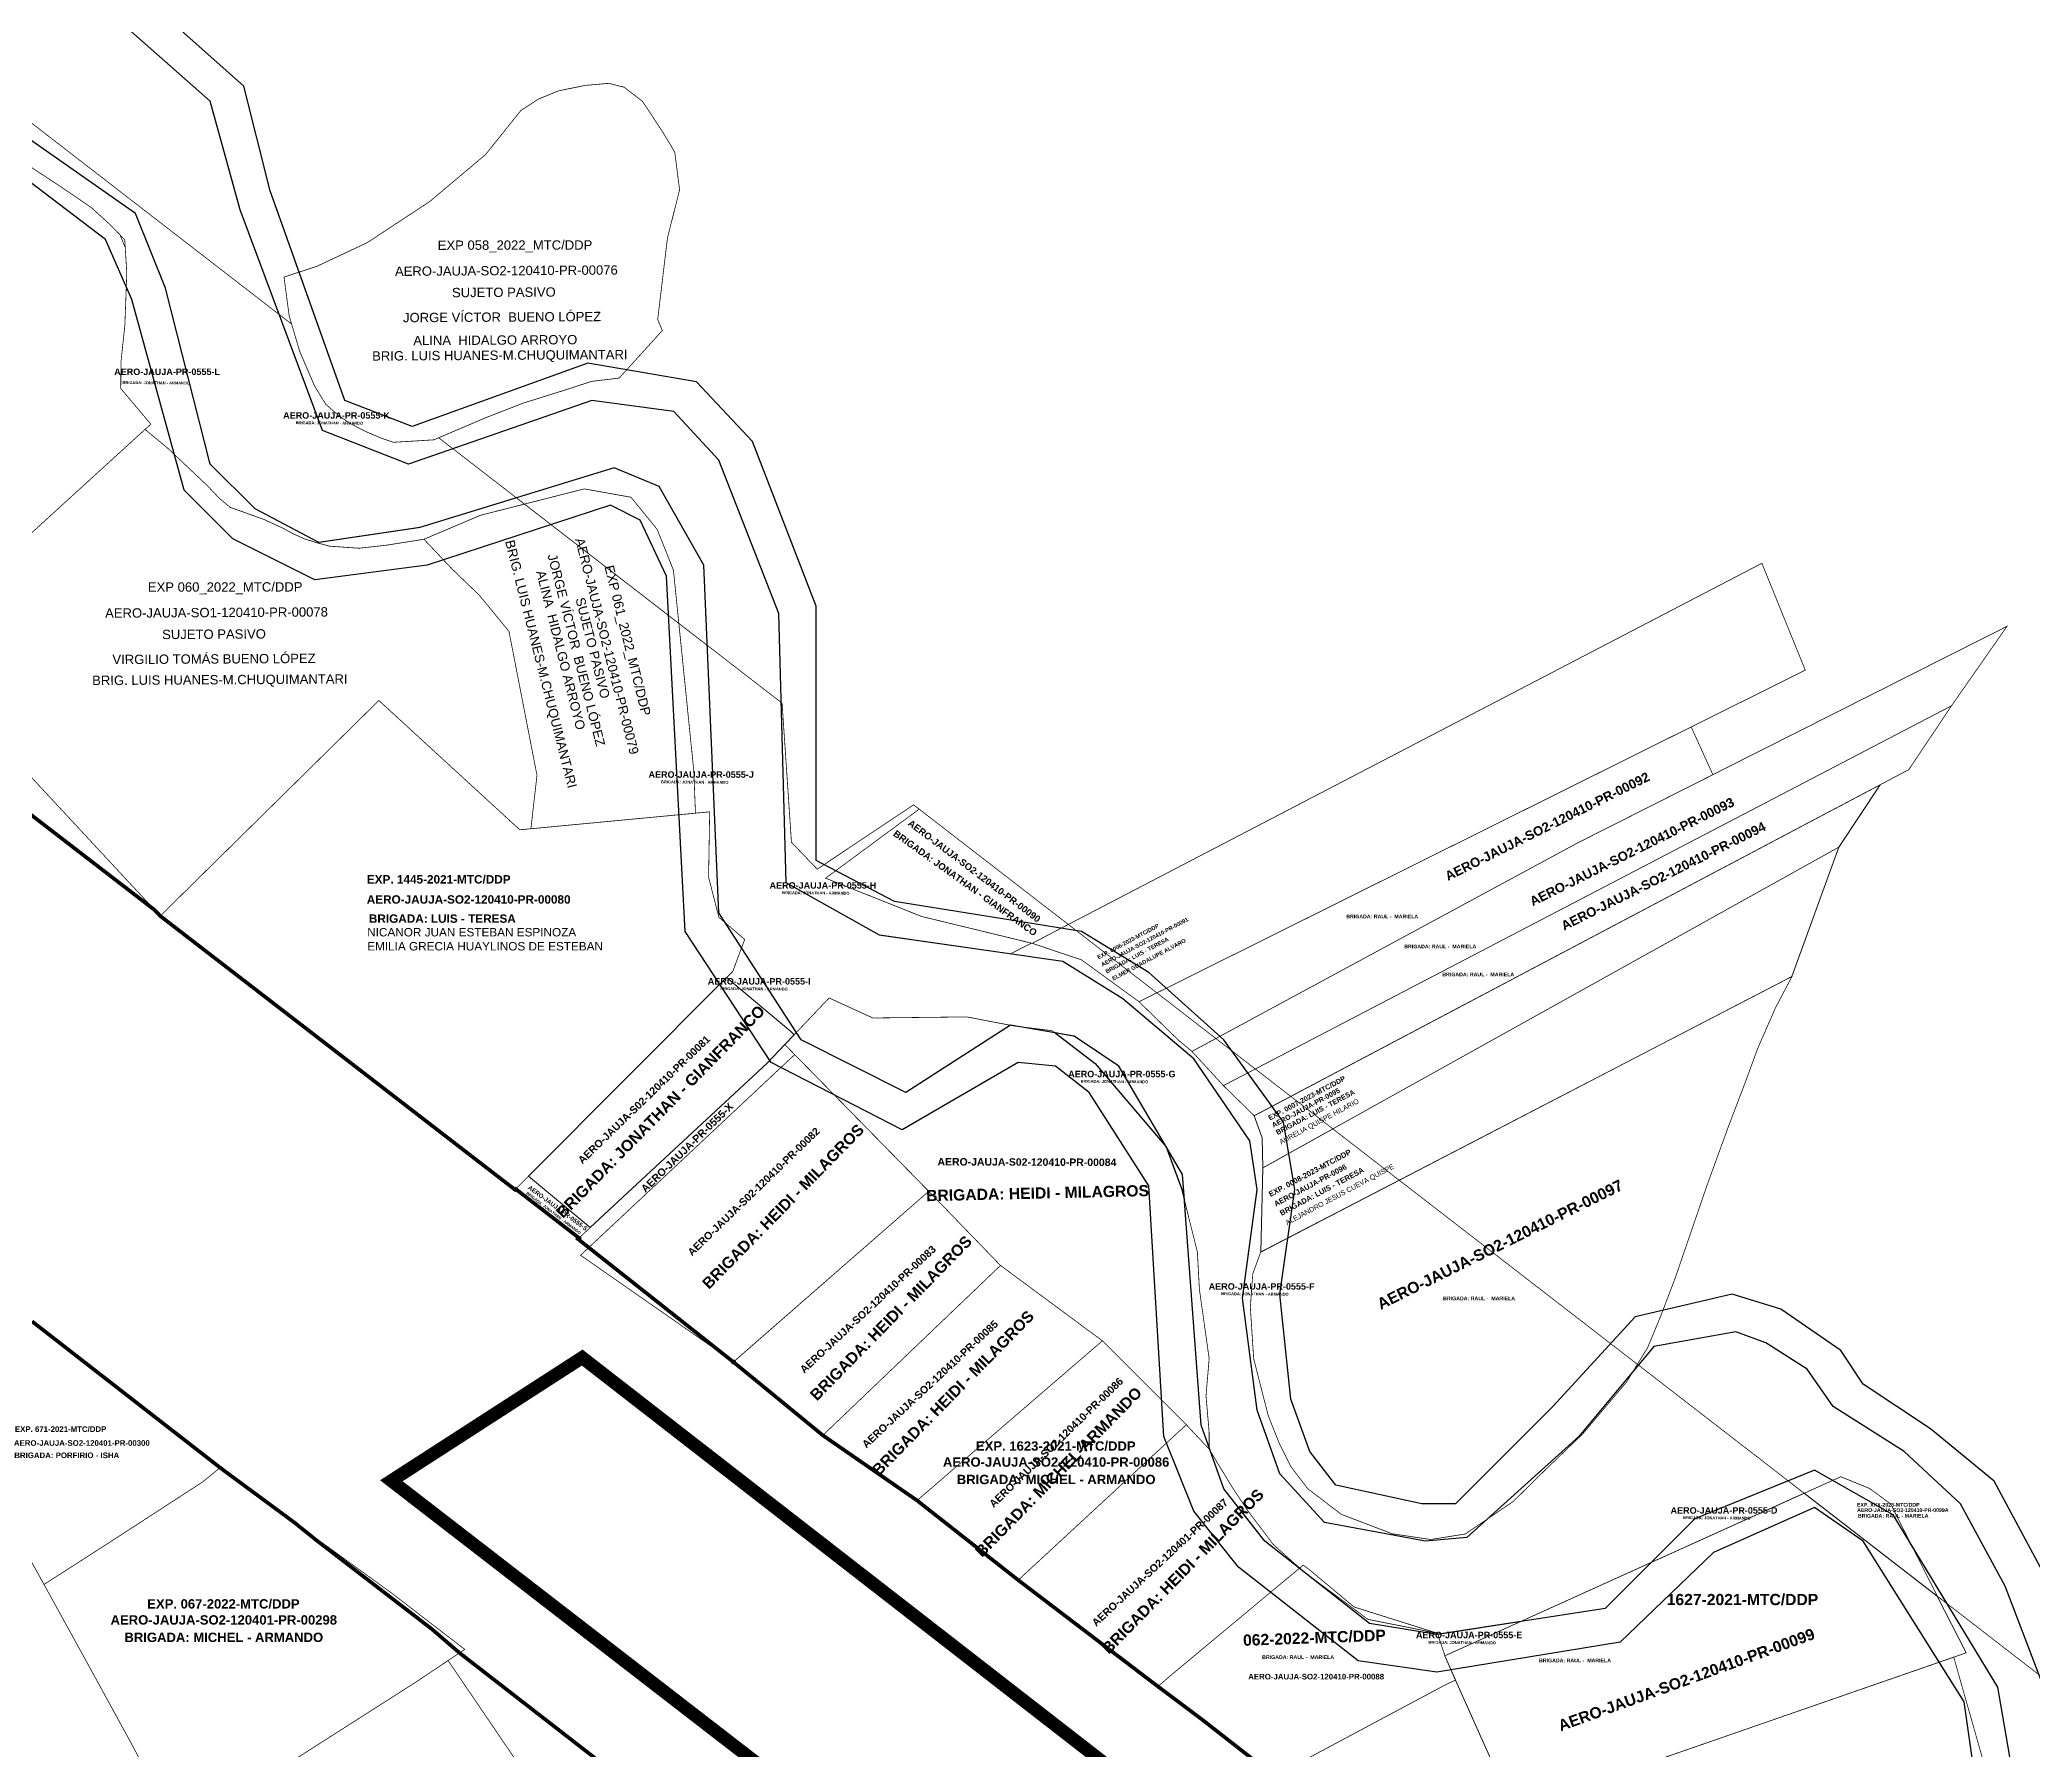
# Model space of a CAD drawing. Header units: metres. Extents: x 91 to 896469, y 125 to 17394210.
# Drawn here: x 447721 to 448254, y 8697722 to 8698179 of the extents above; entities that cross this region are included whole.
import ezdxf
from ezdxf.enums import TextEntityAlignment as Align

# ---------------------------------------------------------------- set-up
doc = ezdxf.new("R2010")
doc.units = ezdxf.units.M
doc.header["$MEASUREMENT"] = 0
doc.linetypes.add('DASHDOT2', pattern=[0.5, 0.25, -0.125, 0, -0.125])
for name, color, linetype, lineweight, true_color in [('AJ_BASE_SUNARP', 7, 'Continuous', 9, 0xc0fcce), ('PREDIO DEFINIDO ( EN PROCESO)', 7, 'Continuous', 30, 0xe0e000), ('PREDIOS NANCY B', 7, 'Continuous', 9, 0xcd8966)]:
    doc.layers.add(name, color=color, linetype=linetype, lineweight=lineweight, true_color=true_color)
for name, color, linetype in [('CODIGO', 7, 'Continuous'), ('EXPEDIENTE', 150, 'Continuous'), ('EXPEDIENTES', 5, 'Continuous'), ('FAJA DERECHA', 6, 'Continuous'), ('FAJA IZQUIERDA', 6, 'Continuous'), ('ortofoto 2025', 7, 'Continuous'), ('PREDIOS ADQUIRIDOS_PRO', 7, 'Continuous'), ('PREDIOS CON RM', 7, 'Continuous'), ('RIBERA IZQUIERDA', 5, 'Continuous'), ('SECTOR 1', 7, 'Continuous')]:
    doc.layers.add(name, color=color, linetype=linetype)
doc.layers.add('PREDIO ADQUIRIDO ( CON RM)', color=3, linetype='Continuous', lineweight=30)
doc.styles.add('SANSSERIFBOLD', font='sasb____.pfb')
doc.styles.get("Standard").update_dxf_attribs({"font": 'arial.ttf'})
doc.styles.add('VERTICES', font='sanssb__.ttf')

msp = doc.modelspace()

# ---------------------------------------------------------------- linework, layer by layer
at = {"color": 4, "linetype": 'DASHDOT2', "ltscale": 50}
for points in [[(447376.7, 8698236.83), (447462.04, 8698170.77), (447509.54, 8698134.12), (447542.56, 8698108.55), (447674.36, 8698006.66), (447752.19, 8697946.7), (447753.62, 8697945.16), (447848.5, 8697871.97), (447848.68, 8697872.15), (447865.61, 8697859.06), (447865.32, 8697858.79), (447868.22, 8697856.5), (447906.89, 8697825.9), (447930.81, 8697806.29), (447956.01, 8697788.87), (447983.06, 8697767.58), (448020.43, 8697739.13), (448032.31, 8697730.23), (448136.88, 8697648.53), (448137.61, 8697648.84), (448355.23, 8697480.65), (448383.74, 8697458.74), (448616.42, 8697278.9)], [(448324.17, 8697369.19), (448136.47, 8697514.16), (448039.1, 8697589.77), (447906.38, 8697692.04), (447904.1, 8697693.79), (447870.76, 8697719.32), (447833.65, 8697748.12), (447826.24, 8697754.5), (447826.24, 8697754.5), (447795.4, 8697778.23), (447789.53, 8697782.95), (447769.64, 8697797.63), (447769.65, 8697797.64), (447719.36, 8697836.75)]]:
    msp.add_lwpolyline(points, dxfattribs=at)
at = {"color": 8, "lineweight": 0, "ltscale": 10}
msp.add_lwpolyline([(448046.16, 8697891.76), (448048.3, 8697885.81), (448048.5, 8697877.81), (448202.48, 8697963.53), (448213.51, 8697980.22)], close=True, dxfattribs=at)
at = {"color": 8, "linetype": 'Continuous', "lineweight": 0, "elevation": 3367}
msp.add_lwpolyline([(448048.5, 8697877.81), (448048.5, 8697877.81), (448047.9, 8697855.31), (448047.9, 8697855.31), (448047.9, 8697855.31), (448189.96, 8697928.97), (448189.96, 8697928.97), (448189.96, 8697928.97), (448189.96, 8697928.97), (448202.48, 8697963.53), (448202.48, 8697963.53), (448202.48, 8697963.53), (448202.48, 8697963.53), (448048.5, 8697877.81)], dxfattribs=at)
at = {"color": 6}
msp.add_lwpolyline([(448010, 8697905), (447998, 8697913), (447992.9, 8697913.9), (448003.66, 8697905.75), (448022.58, 8697883.42), (448026.75, 8697872.25), (448027.51, 8697869.2), (448027, 8697876)], close=True, dxfattribs=at)
at = {"layer": 'AJ_BASE_SUNARP', "color": 1, "ltscale": 15, "const_width": 3.5}
msp.add_lwpolyline([(447815.43, 8697794.15), (447835.61, 8697807.17), (447844.59, 8697812.97), (447866.46, 8697827.08), (448248.57, 8697530.27), (449605.93, 8696482.47), (449575.02, 8696440.75), (449572, 8696436.67), (448558.87, 8697219.65), (448363.27, 8697370.8)], close=True, dxfattribs=at)
at = {"layer": 'FAJA DERECHA'}
msp.add_lwpolyline([(448240, 8697707), (448236, 8697735), (448209, 8697778), (448196, 8697787), (448169, 8697775), (448144, 8697751), (448095, 8697743), (448074, 8697746), (448042, 8697771), (448030, 8697786), (448022, 8697806), (448018, 8697873), (448002, 8697898), (447993, 8697905), (447983, 8697906), (447952, 8697888), (447917, 8697906), (447894, 8697941), (447889, 8698036), (447882, 8698051), (447874, 8698055), (447825, 8698039), (447795, 8698035), (447773, 8698046), (447760, 8698059), (447746, 8698110), (447739, 8698126), (447714, 8698145)], dxfattribs=at)
at = {"layer": 'FAJA IZQUIERDA'}
msp.add_lwpolyline([(448257, 8697770), (448244, 8697794), (448227, 8697808), (448209, 8697820), (448203, 8697829), (448187, 8697840), (448174, 8697844), (448148, 8697838), (448126, 8697814), (448100, 8697788), (448091, 8697788), (448068, 8697793), (448061, 8697802), (448056, 8697816), (448053, 8697844), (448057, 8697872), (448054, 8697890), (448038, 8697912), (448018, 8697930), (448000, 8697941), (447950, 8697949), (447929, 8697960), (447929, 8698028), (447912, 8698072), (447897, 8698088), (447868, 8698093), (447821, 8698076), (447803, 8698083), (447783, 8698139), (447776, 8698167), (447748, 8698192)], dxfattribs=at)
at = {"layer": 'ortofoto 2025', "color": 30, "const_width": 1}
for points in [[(447376.7, 8698236.83), (447462.04, 8698170.77), (447509.54, 8698134.12), (447542.56, 8698108.55), (447674.36, 8698006.66), (447752.19, 8697946.7), (447753.62, 8697945.16), (447848.5, 8697871.97), (447848.68, 8697872.15), (447865.61, 8697859.06), (447865.32, 8697858.79), (447868.22, 8697856.5), (447906.89, 8697825.9), (447930.81, 8697806.29), (447956.01, 8697788.87), (447983.06, 8697767.58), (448020.43, 8697739.13), (448032.31, 8697730.23), (448136.88, 8697648.53), (448137.61, 8697648.84), (448355.23, 8697480.65), (448383.74, 8697458.74), (448616.42, 8697278.9)], [(448324.17, 8697369.19), (448136.47, 8697514.16), (448039.1, 8697589.77), (447906.38, 8697692.04), (447904.1, 8697693.79), (447870.76, 8697719.32), (447833.65, 8697748.12), (447826.24, 8697754.5), (447795.4, 8697778.23), (447789.53, 8697782.95), (447769.64, 8697797.63), (447769.65, 8697797.64), (447719.36, 8697836.75)]]:
    msp.add_lwpolyline(points, dxfattribs=at)
at = {"layer": 'PREDIO ADQUIRIDO ( CON RM)', "lineweight": 0, "const_width": 0.2}
for points in [[(447310.36, 8698288.22), (447372.02, 8698240.36), (447376.7, 8698236.83), (447462.04, 8698170.77), (447476.33, 8698159.75), (447509.54, 8698134.12), (447528.3, 8698119.63), (447542.56, 8698108.55), (447674.36, 8698006.66), (447752.19, 8697946.7), (447718.36, 8697983.1), (447683.36, 8698014.87), (447674.36, 8698006.67), (447542.57, 8698108.55), (447547.15, 8698111.69), (447496.86, 8698148.59), (447414.12, 8698209.3), (447404.41, 8698216.68)], [(447795.54, 8698118.88), (447808.95, 8698125.17), (447825.69, 8698136.19), (447840.61, 8698148.73), (447850.07, 8698160.53), (447854.72, 8698163.56), (447860.15, 8698165.79), (447867.29, 8698167.23), (447873.49, 8698167.78), (447877.66, 8698166.76), (447882.59, 8698162.97), (447887.72, 8698155.2), (447891.22, 8698149.36), (447892.5, 8698139.28), (447889.26, 8698126.44), (447886.65, 8698104.64), (447887.89, 8698101.69), (447876.34, 8698088.97), (447868.98, 8698088.1), (447862.21, 8698085.89), (447850.75, 8698082.3), (447840.57, 8698078.34), (447826.81, 8698072.47), (447821.3, 8698072.13), (447816.02, 8698071.81), (447812.8, 8698072.88), (447808.59, 8698074.68), (447804.27, 8698076.92), (447801.48, 8698078.86), (447797.91, 8698081.94), (447794.88, 8698086.88), (447790.95, 8698096.05), (447788.12, 8698105.52), (447786.72, 8698115.98)], [(447831.85, 8698070.11), (447828.1, 8698073.01), (447826.81, 8698072.47), (447821.3, 8698072.13), (447816.02, 8698071.81), (447812.8, 8698072.88), (447808.59, 8698074.68), (447804.27, 8698076.92), (447801.48, 8698078.86), (447797.91, 8698081.94), (447794.88, 8698086.88), (447790.95, 8698096.05), (447788.74, 8698103.43), (447785.45, 8698105.97), (447797, 8698075), (447820, 8698066)], [(447899.92, 8698017.5), (447892.3, 8698023.39), (447896.3, 8697983.99), (447896.75, 8697972.64), (447900.55, 8697973), (447900.26, 8697955.51), (447903.01, 8697944.81), (447904.72, 8697943.34), (447903, 8697946)], [(447753.62, 8697945.16), (447812.09, 8698002.77), (447849.78, 8697968.2), (447900.55, 8697973), (447900.26, 8697955.51), (447903.01, 8697944.81), (447909.91, 8697938.89), (447906.74, 8697930.36), (447848.5, 8697871.97)], [(447919.66, 8698002.25), (447921, 8697954), (447946, 8697940), (447980.93, 8697935.01), (447986.61, 8697937.89), (447957.19, 8697945.04), (447931.54, 8697955.26), (447956.57, 8697973.72), (447955.08, 8697974.87), (447929.31, 8697957.68), (447922.42, 8697964.86), (447919.91, 8698002.06)], [(448132.57, 8697964.65), (448168.82, 8697982.93), (448163.02, 8697995.7), (448015.37, 8697922.22), (448025.92, 8697911.94), (448029.52, 8697908.94)], [(447956.57, 8697973.72), (447931.54, 8697955.26), (447957.19, 8697945.04), (447986.79, 8697937.85), (447996.46, 8697942.89)], [(448046.16, 8697891.76), (448037.93, 8697899.8), (448029.52, 8697908.94), (448025.92, 8697911.94), (448015.37, 8697922.22), (447999.99, 8697933.42), (447986.79, 8697937.85), (447986.61, 8697937.89), (447980.93, 8697935.01), (447995, 8697933), (448011, 8697923), (448030, 8697907), (448045, 8697885), (448047, 8697872), (448043, 8697843), (448047, 8697813), (448053, 8697796), (448065, 8697783), (448092, 8697778), (448103, 8697779), (448108.29, 8697783.76), (448102.61, 8697779.91), (448093.38, 8697778.44), (448083.1, 8697779.96), (448069.45, 8697785.17), (448060.46, 8697792.05), (448055.96, 8697797.95), (448052.87, 8697804.12), (448049.94, 8697811.47), (448046.03, 8697826.74), (448045.13, 8697840.56), (448045.78, 8697849.46), (448047.9, 8697855.31), (448048.5, 8697877.81), (448048.3, 8697885.81)], [(447909.07, 8697936.63), (447906.74, 8697930.36), (447905.05, 8697928.67), (447923.21, 8697913.47), (447923.71, 8697913.99)], [(447920.65, 8697910.78), (447959.14, 8697871.54), (447978.32, 8697851.71), (448005.57, 8697831.56), (448028, 8697809.13), (448034.12, 8697802.6), (448034.12, 8697807.01), (448033.28, 8697816.86), (448034.12, 8697826.79), (448031.51, 8697845.32), (448030.97, 8697855.27), (448026.75, 8697872.25), (448022.58, 8697883.42), (448003.66, 8697905.75), (447992.13, 8697914.48), (447981.93, 8697915.75), (447969.32, 8697918.17), (447944.19, 8697917.88), (447932.49, 8697923.23), (447920.65, 8697910.78)], [(447923.28, 8697908.09), (447920.65, 8697910.78), (447915.9, 8697905.79), (447865.32, 8697858.79), (447868.22, 8697856.5)], [(448035.92, 8697912.39), (448029.52, 8697908.94), (448037.93, 8697899.8), (448046.46, 8697904.25)], [(447866.03, 8697854.44), (447923.28, 8697908.09), (447959.13, 8697871.53), (447906.94, 8697825.93)], [(448046.46, 8697904.25), (448037.93, 8697899.8), (448046.16, 8697891.76), (448055.94, 8697896.92)], [(448046.16, 8697891.76), (448048.3, 8697885.81), (448048.5, 8697877.81), (448067.2, 8697888.22), (448055.94, 8697896.92)], [(448048.5, 8697877.81), (448047.9, 8697855.31), (448084.93, 8697874.51), (448067.2, 8697888.22)], [(447978.32, 8697851.71), (447930.81, 8697806.29), (447906.88, 8697825.91), (447959.14, 8697871.54)], [(447978.32, 8697851.71), (447930.81, 8697806.29), (447956.01, 8697788.87), (448005.57, 8697831.56)], [(447654.54, 8697834.76), (447715.23, 8697698.45), (447741.96, 8697696.87), (447759.91, 8697696.59), (447758.72, 8697699.7), (447745.66, 8697724.34), (447733.43, 8697746.66), (447722.54, 8697766.42), (447716.66, 8697777.06), (447707.98, 8697793.3), (447698.03, 8697811.87), (447688.08, 8697830.57), (447678.36, 8697847.15), (447668.93, 8697842.48)], [(447719.36, 8697836.75), (447693.63, 8697820.13), (447698.03, 8697811.87), (447707.98, 8697793.3), (447716.66, 8697777.06), (447722.54, 8697766.42), (447740.34, 8697777.84), (447764.91, 8697793.8), (447769.65, 8697797.64)], [(448005.57, 8697831.56), (447956.01, 8697788.87), (447983.06, 8697767.58), (448028, 8697809.13)], [(448005.57, 8697831.56), (447956.01, 8697788.87), (447983.06, 8697767.58), (448028, 8697809.13)], [(447983.06, 8697767.58), (448028, 8697809.13), (448034.12, 8697802.6), (448040.38, 8697792.24), (448044.33, 8697786.3), (448051.22, 8697777.16), (448056.66, 8697772.26), (448058.35, 8697770.83), (448023.66, 8697741.94), (448020.42, 8697739.13)], [(447769.64, 8697797.63), (447789.53, 8697782.95), (447815.69, 8697763.97), (447835.05, 8697749.06), (447822.56, 8697740.68), (447795.18, 8697723.2), (447775.72, 8697710.75), (447758.72, 8697699.7), (447745.66, 8697724.34), (447733.43, 8697746.66), (447722.54, 8697766.42), (447740.34, 8697777.84), (447764.91, 8697793.8)], [(448193.25, 8697790.8), (448188.94, 8697794.13), (448164, 8697784), (448152.27, 8697772.27)], [(448058.24, 8697770.74), (448060.14, 8697769.29), (448076.57, 8697757.09), (448095.18, 8697753.37), (448097.15, 8697747.34), (448100.03, 8697740.86), (448097.57, 8697739.73), (448058.97, 8697719.12), (448052, 8697715.48), (448020.42, 8697739.13), (448023.66, 8697741.94)], [(448117.34, 8697756.47), (448095.29, 8697753.04), (448097.15, 8697747.34)], [(447830.6, 8697746.08), (447822.56, 8697740.68), (447795.18, 8697723.2), (447775.72, 8697710.75), (447758.72, 8697699.7), (447760.64, 8697694.68), (447868.55, 8697690.25)], [(447830.6, 8697746.08), (447833.65, 8697748.12), (447870.76, 8697719.32), (447904.1, 8697693.79), (447895.99, 8697691.47), (447889.83, 8697690.47), (447883.6, 8697690.1), (447868.55, 8697690.25)], [(448247.55, 8697696.6), (448141.54, 8697650.62), (448134.33, 8697655.1), (448114.62, 8697705.82), (448233.22, 8697746.99)]]:
    msp.add_lwpolyline(points, close=True, dxfattribs=at)
for points in [[(448256.04, 8697742.27), (448231.43, 8697761.29), (448188.94, 8697794.13), (448148.9, 8697825.08), (448147.43, 8697823.31), (448145.75, 8697820.57), (448134.01, 8697806.67), (448124.32, 8697797.36), (448115.41, 8697788.59), (448108.29, 8697783.76), (448103, 8697779), (448092, 8697778), (448065, 8697783), (448053, 8697796), (448047, 8697813), (448043, 8697843), (448047, 8697872), (448045, 8697885), (448030, 8697907), (448011, 8697923), (447995, 8697933), (447980.93, 8697935.01), (447946, 8697940), (447921, 8697954), (447919.66, 8698002.25), (447899.94, 8698017.49), (447848.87, 8698056.96), (447831.85, 8698070.11), (447820, 8698066), (447797, 8698075), (447785.45, 8698105.97), (447678.95, 8698188.29)], [(448256.04, 8697742.27), (448231.43, 8697761.29), (448188.94, 8697794.13), (448148.9, 8697825.08), (448147.43, 8697823.31), (448145.75, 8697820.57), (448134.01, 8697806.67), (448124.32, 8697797.36), (448115.41, 8697788.59), (448108.29, 8697783.76), (448103, 8697779), (448092, 8697778), (448065, 8697783), (448053, 8697796), (448047, 8697813), (448043, 8697843), (448047, 8697872), (448045, 8697885), (448030, 8697907), (448011, 8697923), (447995, 8697933), (447980.93, 8697935.01), (447946, 8697940), (447921, 8697954), (447919.66, 8698002.25), (447899.94, 8698017.49), (447848.87, 8698056.96), (447831.85, 8698070.11), (447820, 8698066), (447797, 8698075), (447785.45, 8698105.97), (447678.95, 8698188.29)], [(447701.82, 8698156.69), (447727.25, 8698140), (447735.1, 8698134.64), (447740.15, 8698130.05), (447742.87, 8698127.26), (447744.26, 8698123.91), (447744.68, 8698117.1), (447744.17, 8698103.11), (447743.12, 8698093.3), (447743.07, 8698086.18), (447751.11, 8698076.66), (447674.36, 8698006.67)], [(447701.82, 8698156.69), (447727.25, 8698140), (447735.1, 8698134.64), (447740.15, 8698130.05), (447744.13, 8698125.97), (447744.68, 8698117.1), (447744.17, 8698103.11), (447743.12, 8698093.3), (447743.07, 8698086.18), (447751.11, 8698076.66), (447749.56, 8698075.25), (447755.5, 8698070.34), (447766.26, 8698060.18), (447769.47, 8698056.77), (447772.33, 8698054.42), (447781.35, 8698051.18), (447786.29, 8698048.91), (447789.27, 8698047.33), (447792.02, 8698046.05), (447795.33, 8698044.99), (447798.91, 8698044.03), (447806.79, 8698043.48), (447814.08, 8698044.29), (447824.14, 8698045.88), (447839.26, 8698052.29), (447851.04, 8698055.28), (447848.87, 8698056.96), (447823, 8698049), (447796, 8698045), (447779, 8698054), (447767, 8698066), (447755, 8698113), (447747, 8698133), (447717, 8698154)], [(447717, 8698154), (447747, 8698133), (447755, 8698113), (447767, 8698066), (447779, 8698054), (447796, 8698045), (447823, 8698049), (447848.84, 8698056.95), (447899.93, 8698017.47), (447903, 8697946), (447904.72, 8697943.34), (447909.91, 8697938.89), (447909.07, 8697936.63), (447923.71, 8697913.99), (447932.49, 8697923.23), (447944.19, 8697917.88), (447969.32, 8697918.17), (447980.91, 8697915.94), (447981, 8697916), (447983.6, 8697915.54), (447992.13, 8697914.48), (447992.9, 8697913.9), (447998, 8697913), (448010, 8697905), (448027, 8697876), (448027.51, 8697869.2), (448030.97, 8697855.27), (448031.51, 8697845.32), (448034.12, 8697826.79), (448033.28, 8697816.86), (448034.12, 8697807.01), (448034.12, 8697803), (448034.45, 8697802.05), (448040.38, 8697792.24), (448044.33, 8697786.3), (448051.22, 8697777.16), (448056.66, 8697772.26), (448058.35, 8697770.83), (448059.26, 8697771.59), (448060.73, 8697770.52), (448072.88, 8697760.4), (448095.18, 8697753.37), (448095.29, 8697753.04), (448117.34, 8697756.47), (448152.27, 8697772.27), (448164, 8697784), (448188.92, 8697794.12), (448231.46, 8697761.24), (448245, 8697739), (448250, 8697710)], [(447717, 8698154), (447747, 8698133), (447755, 8698113), (447767, 8698066), (447779, 8698054), (447796, 8698045), (447823, 8698049), (447848.84, 8698056.95), (447899.93, 8698017.47), (447903, 8697946), (447904.72, 8697943.34), (447909.91, 8697938.89), (447909.07, 8697936.63), (447923.71, 8697913.99), (447932.49, 8697923.23), (447944.19, 8697917.88), (447969.32, 8697918.17), (447980.91, 8697915.94), (447981, 8697916), (447983.6, 8697915.54), (447992.13, 8697914.48), (447992.9, 8697913.9), (447998, 8697913), (448010, 8697905), (448027, 8697876), (448027.51, 8697869.2), (448030.97, 8697855.27), (448031.51, 8697845.32), (448034.12, 8697826.79), (448033.28, 8697816.86), (448034.12, 8697807.01), (448034.12, 8697803), (448034.45, 8697802.05), (448040.38, 8697792.24), (448044.33, 8697786.3), (448051.22, 8697777.16), (448056.66, 8697772.26), (448058.35, 8697770.83), (448059.26, 8697771.59), (448060.73, 8697770.52), (448072.88, 8697760.4), (448095.18, 8697753.37), (448095.29, 8697753.04), (448117.34, 8697756.47), (448152.27, 8697772.27), (448164, 8697784), (448188.92, 8697794.12), (448231.46, 8697761.24), (448245, 8697739), (448250, 8697710)], [(447718.36, 8697983.1), (447753.62, 8697945.16), (447753.62, 8697945.16), (447812.09, 8698002.77), (447849.78, 8697968.2), (447852.74, 8697968.48), (447854.37, 8697982.76), (447846.88, 8698021.26), (447838.86, 8698031.01), (447831.71, 8698037.89), (447824.14, 8698045.88), (447824.14, 8698045.88), (447814.08, 8698044.29), (447806.79, 8698043.48), (447806.79, 8698043.48), (447798.91, 8698044.03), (447795.33, 8698044.99), (447792.02, 8698046.05), (447789.27, 8698047.33), (447786.29, 8698048.91), (447781.35, 8698051.18), (447772.33, 8698054.42), (447769.47, 8698056.77), (447766.26, 8698060.18), (447755.5, 8698070.34), (447749.56, 8698075.25), (447749.56, 8698075.25), (447683.36, 8698014.87)], [(447824.14, 8698045.88), (447839.26, 8698052.29), (447867.01, 8698059.35), (447879.5, 8698057.12), (447886.5, 8698048.55), (447890.86, 8698037.61), (447896.3, 8697983.99), (447896.75, 8697972.64), (447852.74, 8697968.48), (447854.37, 8697982.76), (447846.88, 8698021.26), (447838.86, 8698031.01), (447831.71, 8698037.89), (447824.14, 8698045.88)], [(448029.52, 8697908.94), (448037.93, 8697899.8), (448232.63, 8698001.35), (448247.46, 8698022.6), (448132.57, 8697964.65), (448029.52, 8697908.94)], [(448037.93, 8697899.8), (448046.16, 8697891.76), (448221.19, 8697984.28), (448232.63, 8698001.35), (448037.93, 8697899.8)], [(448193.25, 8697790.8), (448228.84, 8697763.29), (448216.34, 8697787.97), (448210.73, 8697792.08), (448203.04, 8697795.23), (448193.25, 8697790.8)]]:
    msp.add_lwpolyline(points, dxfattribs=at)
for points, elevation in [([(447986.79, 8697937.85), (447999.99, 8697933.42), (448015.37, 8697922.22), (448193.53, 8698010.88), (448181.92, 8698039.46), (447986.79, 8697937.85)], 3363.49), ([(447996.46, 8697942.89), (447986.79, 8697937.85), (447999.99, 8697933.42), (448015.37, 8697922.22), (448020.13, 8697924.6)], 5)]:
    msp.add_lwpolyline(points, close=True, dxfattribs=dict(at, elevation=elevation))
at = {"layer": 'PREDIO ADQUIRIDO ( CON RM)', "lineweight": 0, "const_width": 0.2, "elevation": 3367.59}
msp.add_lwpolyline([(448047.9, 8697855.31), (448045.78, 8697849.46), (448045.13, 8697840.56), (448046.03, 8697826.74), (448049.94, 8697811.47), (448052.87, 8697804.12), (448055.96, 8697797.95), (448060.46, 8697792.05), (448069.45, 8697785.17), (448083.1, 8697779.96), (448093.38, 8697778.44), (448102.61, 8697779.91), (448115.41, 8697788.59), (448124.32, 8697797.36), (448134.01, 8697806.67), (448145.75, 8697820.57), (448151.38, 8697829.76), (448155.04, 8697838.61), (448158.72, 8697848.29), (448167.25, 8697873.12), (448173.14, 8697889.31), (448177.84, 8697901.63), (448180.78, 8697909.69), (448185.53, 8697920.53), (448189.96, 8697928.97), (448189.96, 8697928.97), (448189.96, 8697928.97), (448189.96, 8697928.97), (448047.9, 8697855.31)], dxfattribs=at)
at = {"layer": 'PREDIO ADQUIRIDO ( CON RM)', "linetype": 'Continuous', "lineweight": 0, "const_width": 0.2}
for points in [[(448020.13, 8697924.6), (448015.37, 8697922.22), (448025.92, 8697911.94), (448029.52, 8697908.94), (448035.92, 8697912.39)], [(448124.32, 8697797.36), (448134.01, 8697806.67), (448145.75, 8697820.57), (448148.63, 8697825.28), (448084.93, 8697874.51), (448047.9, 8697855.31), (448045.78, 8697849.46), (448045.13, 8697840.56), (448046.03, 8697826.74), (448049.94, 8697811.47), (448052.87, 8697804.12), (448055.96, 8697797.95), (448060.46, 8697792.05), (448069.45, 8697785.17), (448083.1, 8697779.96), (448093.38, 8697778.44), (448102.61, 8697779.91), (448115.41, 8697788.59)]]:
    msp.add_lwpolyline(points, close=True, dxfattribs=at)
at = {"layer": 'PREDIO DEFINIDO ( EN PROCESO)', "lineweight": 20}
msp.add_line((448097.15, 8697747.34, 3365.3), (448097.15, 8697747.34, 3365.3), dxfattribs=at)
at = {"layer": 'PREDIO DEFINIDO ( EN PROCESO)'}
msp.add_circle((447906.9, 8697825.89), 0.498, dxfattribs=at)
at = {"layer": 'PREDIOS ADQUIRIDOS_PRO', "color": 3, "lineweight": 0}
msp.add_lwpolyline([(447920.65, 8697910.78), (447923.14, 8697913.4), (447922.27, 8697914.26), (447905.05, 8697928.67), (447852.12, 8697875.6), (447868.61, 8697861.85), (447915.9, 8697905.79)], close=True, dxfattribs=at)
at = {"layer": 'PREDIOS ADQUIRIDOS_PRO', "color": 3, "lineweight": 15}
msp.add_lwpolyline([(448228.84, 8697763.29), (448193.25, 8697790.8), (448097.15, 8697747.34), (448100.03, 8697740.86), (448115.48, 8697706.12), (448233.22, 8697746.99), (448236.52, 8697748.14)], close=True, dxfattribs=at)
at = {"layer": 'RIBERA IZQUIERDA'}
for points in [[(448263, 8697724), (448247, 8697766), (448235, 8697788), (448220, 8697802), (448201, 8697814), (448194, 8697824), (448183, 8697831), (448175, 8697834), (448153, 8697830), (448133, 8697806), (448103, 8697779), (448092, 8697778), (448065, 8697783), (448053, 8697796), (448047, 8697813), (448043, 8697843), (448047, 8697872), (448045, 8697885), (448030, 8697907), (448011, 8697923), (447995, 8697933), (447946, 8697940), (447921, 8697954), (447919, 8698026), (447903, 8698067), (447891, 8698080), (447869, 8698083), (447820, 8698066), (447797, 8698075), (447775, 8698134), (447767, 8698163), (447742, 8698185)], [(448250, 8697710), (448245, 8697739), (448217, 8697785), (448196, 8697797), (448164, 8697784), (448140, 8697760), (448095, 8697753), (448077, 8697756), (448049, 8697778), (448038, 8697792), (448032, 8697809), (448027, 8697876), (448010, 8697905), (447998, 8697913), (447981, 8697916), (447953, 8697898), (447925, 8697912), (447903, 8697946), (447899, 8698039), (447887, 8698060), (447875, 8698065), (447823, 8698049), (447796, 8698045), (447779, 8698054), (447767, 8698066), (447755, 8698113), (447747, 8698133), (447717, 8698154)]]:
    msp.add_lwpolyline(points, dxfattribs=at)
at = {"layer": 'RIBERA IZQUIERDA', "color": 4}
msp.add_lwpolyline([(448250, 8697710), (448245, 8697739), (448217, 8697785), (448196, 8697797), (448164, 8697784), (448140, 8697760), (448095, 8697753), (448077, 8697756), (448049, 8697778), (448038, 8697792), (448032, 8697809), (448027, 8697876), (448010, 8697905), (447998, 8697913), (447981, 8697916), (447953, 8697898), (447925, 8697912), (447903, 8697946), (447899, 8698039), (447887, 8698060), (447875, 8698065), (447823, 8698049), (447796, 8698045), (447779, 8698054), (447767, 8698066), (447755, 8698113), (447747, 8698133), (447717, 8698154)], dxfattribs=at)

# ---------------------------------------------------------------- texts
at = {"color": 4, "linetype": 'Continuous', "lineweight": 20, "style": 'SANSSERIFBOLD'}
msp.add_text('ELMER GUADALUPE ALVARO', height=1.08, rotation=28.0545, dxfattribs=at).set_placement((448008.54, 8697927.88, 2020.2))
at = {"insert": (447808.97, 8697941.94), "char_height": 2.25, "attachment_point": 1}
msp.add_mtext_dynamic_manual_height_columns('{\\C4;NICANOR JUAN ESTEBAN ESPINOZA                    EMILIA GRECIA HUAYLINOS DE ESTEBAN }', width=78.016, gutter_width=1, heights=[11.15], dxfattribs=at)
at = {"char_height": 1.35, "attachment_point": 1, "rotation": 28.05}
for s, insert in [('{\\C4;AURELIA QUISPE HILARIO   }', (448052.71, 8697885.23)), ('{\\C4;ALEJANDRO JESUS CUEVA QUISPE }', (448054.32, 8697863.63))]:
    msp.add_mtext_dynamic_manual_height_columns(s, width=45.2616, gutter_width=1, heights=[11.15], dxfattribs=dict(at, insert=insert))
at = {"layer": 'CODIGO', "color": 6, "linetype": 'Continuous', "lineweight": 20, "style": 'SANSSERIFBOLD'}
for s, height, rotation, p in [('BRIGADA: JONATHAN - ARMANDO', 0.7615, 359.5521, (447752.55, 8698087.33)), ('BRIGADA: JONATHAN - ARMANDO', 0.7615, 359.5521, (447798.85, 8698076.59)), ('BRIGADA: JONATHAN - ARMANDO', 0.7615, 359.5521, (447896.55, 8697980.56)), ('BRIGADA: JONATHAN - ARMANDO', 0.7615, 359.5521, (447928.92, 8697950.93)), ('BRIGADA: JONATHAN - ARMANDO', 0.7615, 359.5521, (447912.4, 8697925.29)), ('BRIGADA: JONATHAN - GIANFRANCO', 3, 45.5831, (447888.45, 8697891.81)), ('BRIGADA: JONATHAN - ARMANDO', 0.7615, 359.5521, (448008.78, 8697900.5)), ('BRIGADA: HEIDI - MILAGROS', 3, 45.5831, (447921.23, 8697866.45)), ('BRIGADA: HEIDI - MILAGROS', 3, 1.3202, (447988.26, 8697869.57)), ('BRIGADA: JONATHAN - ARMANDO', 0.7615, 322.8249, (447858.57, 8697865.42)), ('BRIGADA: HEIDI - MILAGROS', 3, 45.5831, (447950.08, 8697836.61)), ('BRIGADA: JONATHAN - ARMANDO', 0.7615, 359.5521, (448046.35, 8697843.71)), ('BRIGADA: HEIDI - MILAGROS', 3, 45.5831, (447966.69, 8697816.59)), ('BRIGADA: MICHEL-ARMANDO', 3, 45.5831, (447994.9, 8697795.46)), ('BRIGADA: HEIDI - MILAGROS', 3, 45.5831, (448028.15, 8697768.92)), ('BRIGADA: JONATHAN - ARMANDO', 0.7615, 359.5521, (448169.87, 8697783.82)), ('BRIGADA: JONATHAN - ARMANDO', 0.7615, 359.5521, (448101.78, 8697750.5))]:
    msp.add_text(s, height=height, rotation=rotation, dxfattribs=at).set_placement(p, align=Align.CENTER)
at = {"layer": 'CODIGO', "color": 1, "linetype": 'Continuous', "lineweight": 0, "style": 'SANSSERIFBOLD'}
for s, height, rotation, p in [('AERO-JAUJA-SO2-120410-PR-00092', 2.5, 26.4936, (448125.09, 8697968)), ('AERO-JAUJA-SO2-120410-PR-00093', 2.5, 26.4936, (448147.74, 8697961.23)), ('AERO-JAUJA-SO2-120410-PR-00094', 2.5, 26.4936, (448156.14, 8697954.71)), ('AERO-JAUJA-SO2-120410-PR-00097', 3, 26.3769, (448112.55, 8697855.97)), ('AERO-JAUJA-SO2-120410-PR-00099', 3, 20, (448162.25, 8697739.55))]:
    msp.add_text(s, height=height, rotation=rotation, dxfattribs=at).set_placement(p, align=Align.CENTER)
at = {"layer": 'CODIGO', "lineweight": 20, "style": 'SANSSERIFBOLD'}
for s, height, p in [('AERO-JAUJA-SO2-120410-PR-00080', 2.25, (447808.85, 8697948.45)), ('AERO-JAUJA-SO2-120401-PR-00300', 1.5, (447714.5, 8697803.49)), ('AERO-JAUJA-SO2-120410-PR-0099A', 1, (448207.39, 8697785.81))]:
    msp.add_text(s, height=height, dxfattribs=at).set_placement(p)
at = {"layer": 'CODIGO', "color": 6, "linetype": 'Continuous', "lineweight": 20, "style": 'SANSSERIFBOLD'}
for s, height, p in [('BRIGADA: LUIS - TERESA', 2.25, (447809.42, 8697943.33)), ('BRIGADA: PORFIRIO - ISHA', 1.5, (447714.6, 8697800.2)), ('BRIGADA: RAUL - MARIELA', 1, (448207.62, 8697784.28))]:
    msp.add_text(s, height=height, dxfattribs=at).set_placement(p)
at = {"layer": 'CODIGO', "lineweight": 20, "style": 'SANSSERIFBOLD'}
for s, height, p in [('AERO-JAUJA-SO2-120410-PR-00091', 1.08, (448005.6, 8697931.59, 2020.2)), ('AERO-JAUJA-PR-0095', 1.35, (448051.32, 8697888.51, 2525.25)), ('AERO-JAUJA-PR-0096', 1.44, (448051.94, 8697867.42, 2693.6))]:
    msp.add_text(s, height=height, rotation=28.0545, dxfattribs=at).set_placement(p)
at = {"layer": 'CODIGO', "color": 6, "linetype": 'Continuous', "lineweight": 0, "style": 'SANSSERIFBOLD'}
for s, height, p in [('BRIGADA: RAUL -  MARIELA', 1, (448080.39, 8697944.51)), ('BRIGADA: RAUL -  MARIELA', 1, (448095.91, 8697936.49)), ('BRIGADA: RAUL -  MARIELA', 1, (448106.08, 8697929.03)), ('BRIGADA: RAUL -  MARIELA', 1, (448106.3, 8697842.41)), ('BRIGADA: MICHEL - ARMANDO', 2.5, (447993.2, 8697793.24)), ('BRIGADA: MICHEL - ARMANDO', 2.5, (447770.62, 8697751.03)), ('BRIGADA: RAUL -  MARIELA', 1, (448057.91, 8697746.47)), ('BRIGADA: RAUL -  MARIELA', 1, (448057.91, 8697746.47)), ('BRIGADA: RAUL -  MARIELA', 1, (448131.95, 8697745.61))]:
    msp.add_text(s, height=height, dxfattribs=at).set_placement(p, align=Align.CENTER)
at = {"layer": 'CODIGO', "color": 6, "linetype": 'Continuous', "lineweight": 20, "style": 'SANSSERIFBOLD'}
for height, p in [(1.08, (448006.75, 8697929.75, 2020.2)), (1.35, (448052.41, 8697886.56, 2525.25)), (1.44, (448053.48, 8697864.96, 2693.6))]:
    msp.add_text('BRIGADA: LUIS - TERESA', height=height, rotation=28.0545, dxfattribs=at).set_placement(p)
at = {"layer": 'CODIGO', "color": 1, "lineweight": 0, "style": 'SANSSERIFBOLD'}
for s, p in [('AERO-JAUJA-SO2-120410-PR-00086', (447993.2, 8697797.9)), ('AERO-JAUJA-SO2-120401-PR-00298', (447770.62, 8697755.69))]:
    msp.add_text(s, height=2.5, dxfattribs=at).set_placement(p, align=Align.CENTER)
at = {"layer": 'CODIGO', "color": 1, "linetype": 'Continuous', "lineweight": 0, "style": 'SANSSERIFBOLD'}
msp.add_text('AERO-JAUJA-SO2-120410-PR-00088', height=1.5, dxfattribs=at).set_placement((448062.73, 8697741.02), align=Align.CENTER)
at = {"layer": 'EXPEDIENTE', "color": 3, "linetype": 'Continuous', "lineweight": 20, "style": 'SANSSERIFBOLD'}
msp.add_text('EXP. 1445-2021-MTC/DDP', height=2.25, dxfattribs=at).set_placement((447808.88, 8697953.83))
for s, height, p in [('EXP. 0006-2023-MTC/DDP', 1.08, (448004.55, 8697933.53, 2020.2)), ('EXP. 0007-2023-MTC/DDP', 1.35, (448050.36, 8697890.44, 2525.25)), ('EXP. 0008-2023-MTC/DDP', 1.44, (448050.54, 8697870.01, 2693.6))]:
    msp.add_text(s, height=height, rotation=28.0545, dxfattribs=at).set_placement(p)
at = {"layer": 'EXPEDIENTE', "linetype": 'Continuous', "lineweight": 20, "style": 'SANSSERIFBOLD'}
for s, height, p in [('EXP. 671-2021-MTC/DDP', 1.5, (447714.76, 8697807.2)), ('EXP. XXX-2023-MTC/DDP', 1, (448207.32, 8697787.22))]:
    msp.add_text(s, height=height, dxfattribs=at).set_placement(p)
at = {"layer": 'EXPEDIENTE', "lineweight": 0, "style": 'SANSSERIFBOLD'}
for s, p in [('EXP. 1623-2021-MTC/DDP', (447993.1, 8697802.19)), ('EXP. 067-2022-MTC/DDP', (447770.52, 8697759.98))]:
    msp.add_text(s, height=2.5, dxfattribs=at).set_placement(p, align=Align.CENTER)
at = {"layer": 'EXPEDIENTES', "linetype": 'Continuous', "lineweight": 5, "style": 'SANSSERIFBOLD'}
msp.add_text('1627-2021-MTC/DDP', height=3, dxfattribs=at).set_placement((448176.73, 8697760.89), align=Align.CENTER)
at = {"layer": 'EXPEDIENTES', "color": 5, "style": 'SANSSERIFBOLD'}
msp.add_text('062-2022-MTC/DDP', height=3, rotation=2.0798, dxfattribs=at).set_placement((448062.32, 8697750.69), align=Align.CENTER)
at = {"layer": 'PREDIO DEFINIDO ( EN PROCESO)', "lineweight": 15, "char_height": 1.728, "width": 36.466, "attachment_point": 1, "style": 'VERTICES'}
for s, insert in [('AERO-JAUJA-PR-0555-L', (447741.31, 8698091.53)), ('AERO-JAUJA-PR-0555-K', (447786.49, 8698079.86)), ('AERO-JAUJA-PR-0555-J', (447884.19, 8697983.83)), ('AERO-JAUJA-PR-0555-H', (447916.56, 8697954.19)), ('AERO-JAUJA-PR-0555-I', (447900.04, 8697928.55)), ('AERO-JAUJA-PR-0555-G', (447996.42, 8697903.76)), ('AERO-JAUJA-PR-0555-F', (448033.99, 8697846.97)), ('AERO-JAUJA-PR-0555-D', (448157.51, 8697787.08)), ('AERO-JAUJA-PR-0555-E', (448089.42, 8697753.77))]:
    msp.add_mtext(s, dxfattribs=dict(at, insert=insert))
at = {"layer": 'PREDIO DEFINIDO ( EN PROCESO)', "lineweight": 15, "insert": (447852.53, 8697873.23), "char_height": 1.1695, "width": 24.6798, "attachment_point": 1, "rotation": 323.7477, "style": 'VERTICES'}
msp.add_mtext('AERO-JAUJA-PR-0555-S', dxfattribs=at)
at = {"layer": 'PREDIOS CON RM', "color": 1, "linetype": 'Continuous', "lineweight": 20, "style": 'SANSSERIFBOLD'}
for s, rotation, p in [('AERO-JAUJA-S02-120410-PR-00081', 44.0506, (447883.7, 8697895.35)), ('AERO-JAUJA-PR-0555-X', 44.0506, (447895.2, 8697882.52)), ('AERO-JAUJA-S02-120410-PR-00082', 44.0506, (447913.02, 8697870.74)), ('AERO-JAUJA-S02-120410-PR-00084', 359.7877, (447985.38, 8697878.37)), ('AERO-JAUJA-SO2-120410-PR-00086', 44.0506, (447993.91, 8697803.67))]:
    msp.add_text(s, height=2, rotation=rotation, dxfattribs=at).set_placement(p, align=Align.CENTER)
at = {"layer": 'PREDIOS CON RM', "color": 1, "lineweight": 20, "style": 'SANSSERIFBOLD'}
for s, p in [('AERO-JAUJA-SO2-120410-PR-00083', (447943.55, 8697839.28)), ('AERO-JAUJA-SO2-120410-PR-00085', (447960.16, 8697819.26)), ('AERO-JAUJA-SO2-120401-PR-00087', (448021.62, 8697771.59))]:
    msp.add_text(s, height=2, rotation=43, dxfattribs=at).set_placement(p, align=Align.CENTER)
at = {"layer": 'PREDIOS NANCY B', "color": 3}
for s, rotation, p in [('EXP 058_2022_MTC/DDP', 0.0899, (447848.5, 8698123.29)), ('AERO-JAUJA-SO2-120410-PR-00076', 0.3294, (447846.19, 8698116.46)), ('SUJETO PASIVO', 0.3294, (447845.52, 8698110.67)), ('JORGE VÍCTOR  BUENO LÓPEZ ', 0.3294, (447845.52, 8698104.05)), ('ALINA  HIDALGO ARROYO', 0.3294, (447843.23, 8698097.89)), ('BRIG. LUIS HUANES-M.CHUQUIMANTARI', 0.3294, (447844.44, 8698093.84)), ('BRIG. LUIS HUANES-M.CHUQUIMANTARI', 284.2784, (447854.24, 8698012.22)), ('AERO-JAUJA-SO2-120410-PR-00079', 284.2784, (447871.9, 8698017)), ('JORGE VÍCTOR  BUENO LÓPEZ ', 284.2784, (447863.84, 8698015.46)), ('EXP 061_2022_MTC/DDP', 284.039, (447877.42, 8698018.52)), ('EXP 060_2022_MTC/DDP', 0.0899, (447770.99, 8698031.88)), ('ALINA  HIDALGO ARROYO', 284.2784, (447859.53, 8698015.94)), ('AERO-JAUJA-SO1-120410-PR-00078', 0.3294, (447768.68, 8698025.05)), ('SUJETO PASIVO', 284.2784, (447868.08, 8698016.51)), ('SUJETO PASIVO', 0.3294, (447768.01, 8698019.26)), ('VIRGILIO TOMÁS BUENO LÓPEZ', 0.3294, (447768.01, 8698012.64)), ('BRIG. LUIS HUANES-M.CHUQUIMANTARI', 0.3294, (447769.57, 8698007.09))]:
    msp.add_text(s, height=2.5, rotation=rotation, dxfattribs=at).set_placement(p, align=Align.CENTER)
at = {"layer": 'SECTOR 1', "color": 1, "linetype": 'Continuous', "lineweight": 5, "style": 'SANSSERIFBOLD'}
for s, rotation, p in [('AERO-JAUJA-SO2-120410-PR-00090', 322.889, (447970.77, 8697956.45)), ('BRIGADA: JONATHAN - GIANFRANCO', 324.3636, (447968.35, 8697953.21))]:
    msp.add_text(s, height=1.8, rotation=rotation, dxfattribs=at).set_placement(p, align=Align.CENTER)

doc.saveas('drawing.dxf')
